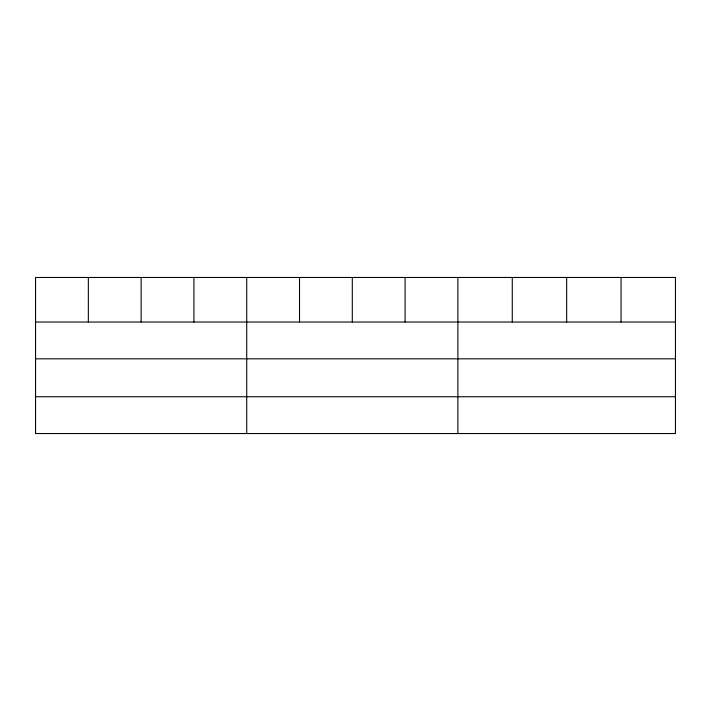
<?xml version="1.0" encoding="UTF-8"?>
<svg xmlns="http://www.w3.org/2000/svg" width="711" height="711" viewBox="0 0 711 711"><rect width="100%" height="100%" fill="white"/><g stroke="black" fill="none" stroke-linecap="round" stroke-linejoin="round"><path stroke-width="1.07" d="M675.45 358.824L675.45 277.468L35.55 277.468L35.55 433.532L675.45 433.532L675.45 358.824L35.55 358.824M35.55 322.03L675.45 322.03M35.55 396.738L675.45 396.738M621.058 277.468L621.058 322.03M566.667 277.468L566.667 322.03M512.275 277.468L512.275 322.03M457.884 277.468L457.884 433.532M405.092 277.468L405.092 322.03M352.3 277.468L352.3 322.03M299.509 277.468L299.509 322.03M246.717 277.468L246.717 433.532M193.925 277.468L193.925 322.03M141.134 277.468L141.134 322.03M88.342 277.468L88.342 322.03"/></g></svg>
